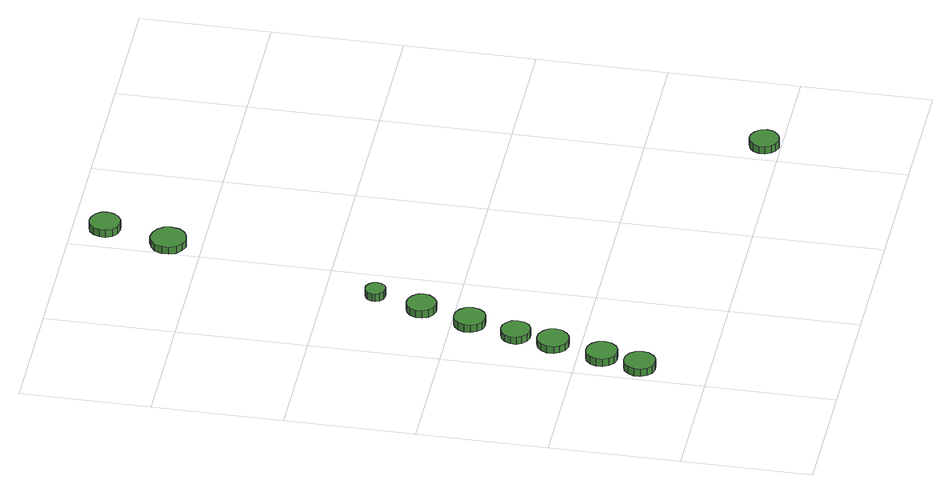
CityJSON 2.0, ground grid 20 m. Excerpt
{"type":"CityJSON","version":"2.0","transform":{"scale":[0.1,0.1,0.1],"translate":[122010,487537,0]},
"CityObjects":{
"tree1":{"type":"SolitaryVegetationObject","attributes":{"function":"something"},"geometry":[{"type":"MultiSurface","lod":"1","boundaries":[[[0,1,2,3,4,5,6,7,8,9,10,11,12,13,14]],[[15,16,17,18,19,20,21,22,23,24,25,26,27,28,29]],[[0,29,28,1]],[[1,28,27,2]],[[2,27,26,3]],[[3,26,25,4]],[[4,25,24,5]],[[5,24,23,6]],[[6,23,22,7]],[[7,22,21,8]],[[8,21,20,9]],[[9,20,19,10]],[[10,19,18,11]],[[11,18,17,12]],[[12,17,16,13]],[[13,16,15,14]],[[14,15,29,0]]]}]},
"tree2":{"type":"SolitaryVegetationObject","attributes":{"function":"something"},"geometry":[{"type":"MultiSurface","lod":"1","boundaries":[[[30,31,32,33,34,35,36,37,38,39,40,41,42,43,44]],[[45,46,47,48,49,50,51,52,53,54,55,56,57,58,59]],[[30,59,58,31]],[[31,58,57,32]],[[32,57,56,33]],[[33,56,55,34]],[[34,55,54,35]],[[35,54,53,36]],[[36,53,52,37]],[[37,52,51,38]],[[38,51,50,39]],[[39,50,49,40]],[[40,49,48,41]],[[41,48,47,42]],[[42,47,46,43]],[[43,46,45,44]],[[44,45,59,30]]]}]},
"tree3":{"type":"SolitaryVegetationObject","attributes":{"function":"something"},"geometry":[{"type":"MultiSurface","lod":"1","boundaries":[[[60,61,62,63,64,65,66,67,68,69,70,71,72,73,74]],[[75,76,77,78,79,80,81,82,83,84,85,86,87,88,89]],[[60,89,88,61]],[[61,88,87,62]],[[62,87,86,63]],[[63,86,85,64]],[[64,85,84,65]],[[65,84,83,66]],[[66,83,82,67]],[[67,82,81,68]],[[68,81,80,69]],[[69,80,79,70]],[[70,79,78,71]],[[71,78,77,72]],[[72,77,76,73]],[[73,76,75,74]],[[74,75,89,60]]]}]},
"tree4":{"type":"SolitaryVegetationObject","attributes":{"function":"something"},"geometry":[{"type":"MultiSurface","lod":"1","boundaries":[[[90,91,92,93,94,95,96,97,98,99,100,101,102,103,104]],[[105,106,107,108,109,110,111,112,113,114,115,116,117,118,119]],[[90,119,118,91]],[[91,118,117,92]],[[92,117,116,93]],[[93,116,115,94]],[[94,115,114,95]],[[95,114,113,96]],[[96,113,112,97]],[[97,112,111,98]],[[98,111,110,99]],[[99,110,109,100]],[[100,109,108,101]],[[101,108,107,102]],[[102,107,106,103]],[[103,106,105,104]],[[104,105,119,90]]]}]},
"tree5":{"type":"SolitaryVegetationObject","attributes":{"function":"something"},"geometry":[{"type":"MultiSurface","lod":"1","boundaries":[[[120,121,122,123,124,125,126,127,128,129,130,131,132,133,134]],[[135,136,137,138,139,140,141,142,143,144,145,146,147,148,149]],[[120,149,148,121]],[[121,148,147,122]],[[122,147,146,123]],[[123,146,145,124]],[[124,145,144,125]],[[125,144,143,126]],[[126,143,142,127]],[[127,142,141,128]],[[128,141,140,129]],[[129,140,139,130]],[[130,139,138,131]],[[131,138,137,132]],[[132,137,136,133]],[[133,136,135,134]],[[134,135,149,120]]]}]},
"tree6":{"type":"SolitaryVegetationObject","attributes":{"function":"something"},"geometry":[{"type":"MultiSurface","lod":"1","boundaries":[[[150,151,152,153,154,155,156,157,158,159,160,161,162,163,164]],[[165,166,167,168,169,170,171,172,173,174,175,176,177,178,179]],[[150,179,178,151]],[[151,178,177,152]],[[152,177,176,153]],[[153,176,175,154]],[[154,175,174,155]],[[155,174,173,156]],[[156,173,172,157]],[[157,172,171,158]],[[158,171,170,159]],[[159,170,169,160]],[[160,169,168,161]],[[161,168,167,162]],[[162,167,166,163]],[[163,166,165,164]],[[164,165,179,150]]]}]},
"tree7":{"type":"SolitaryVegetationObject","attributes":{"function":"something"},"geometry":[{"type":"MultiSurface","lod":"1","boundaries":[[[180,181,182,183,184,185,186,187,188,189,190,191,192,193,194]],[[195,196,197,198,199,200,201,202,203,204,205,206,207,208,209]],[[180,209,208,181]],[[181,208,207,182]],[[182,207,206,183]],[[183,206,205,184]],[[184,205,204,185]],[[185,204,203,186]],[[186,203,202,187]],[[187,202,201,188]],[[188,201,200,189]],[[189,200,199,190]],[[190,199,198,191]],[[191,198,197,192]],[[192,197,196,193]],[[193,196,195,194]],[[194,195,209,180]]]}]},
"tree8":{"type":"SolitaryVegetationObject","attributes":{"function":"something"},"geometry":[{"type":"MultiSurface","lod":"1","boundaries":[[[210,211,212,213,214,215,216,217,218,219,220,221,222,223,224]],[[225,226,227,228,229,230,231,232,233,234,235,236,237,238,239]],[[210,239,238,211]],[[211,238,237,212]],[[212,237,236,213]],[[213,236,235,214]],[[214,235,234,215]],[[215,234,233,216]],[[216,233,232,217]],[[217,232,231,218]],[[218,231,230,219]],[[219,230,229,220]],[[220,229,228,221]],[[221,228,227,222]],[[222,227,226,223]],[[223,226,225,224]],[[224,225,239,210]]]}]},
"tree9":{"type":"SolitaryVegetationObject","attributes":{"function":"something"},"geometry":[{"type":"MultiSurface","lod":"1","boundaries":[[[240,241,242,243,244,245,246,247,248,249,250,251,252,253,254]],[[255,256,257,258,259,260,261,262,263,264,265,266,267,268,269]],[[240,269,268,241]],[[241,268,267,242]],[[242,267,266,243]],[[243,266,265,244]],[[244,265,264,245]],[[245,264,263,246]],[[246,263,262,247]],[[247,262,261,248]],[[248,261,260,249]],[[249,260,259,250]],[[250,259,258,251]],[[251,258,257,252]],[[252,257,256,253]],[[253,256,255,254]],[[254,255,269,240]]]}]},
"tree10":{"type":"SolitaryVegetationObject","attributes":{"function":"something"},"geometry":[{"type":"MultiSurface","lod":"1","boundaries":[[[270,271,272,273,274,275,276,277,278,279,280,281,282,283,284]],[[285,286,287,288,289,290,291,292,293,294,295,296,297,298,299]],[[270,299,298,271]],[[271,298,297,272]],[[272,297,296,273]],[[273,296,295,274]],[[274,295,294,275]],[[275,294,293,276]],[[276,293,292,277]],[[277,292,291,278]],[[278,291,290,279]],[[279,290,289,280]],[[280,289,288,281]],[[281,288,287,282]],[[282,287,286,283]],[[283,286,285,284]],[[284,285,299,270]]]}]}
},
"vertices":[
[57,104,14],[55,114,14],[49,122,14],[41,127,14],[31,128,14],[21,125,14],[14,118,14],[10,109,14],[10,99,14],[14,90,14],[21,83,14],[31,80,14],[41,81,14],[49,86,14],[55,95,14],[55,95,1],[49,86,1],[41,81,1],[31,80,1],[21,83,1],[14,90,1],[10,99,1],[10,109,1],[14,118,1],[21,125,1],[31,128,1],[41,127,1],[49,122,1],[55,114,1],[57,104,1],
[71,164,15],[69,174,15],[63,182,15],[55,187,15],[45,188,15],[35,185,15],[28,178,15],[24,169,15],[24,159,15],[28,150,15],[35,143,15],[45,140,15],[55,141,15],[63,146,15],[69,154,15],[69,154,2],[63,146,2],[55,141,2],[45,140,2],[35,143,2],[28,150,2],[24,159,2],[24,169,2],[28,178,2],[35,185,2],[45,188,2],[55,187,2],[63,182,2],[69,174,2],[71,164,2],
[89,241,16],[87,251,16],[81,259,16],[73,264,16],[63,265,16],[53,262,16],[46,255,16],[42,246,16],[42,236,16],[46,227,16],[53,220,16],[63,217,16],[73,218,16],[81,223,16],[87,231,16],[87,231,4],[81,223,4],[73,218,4],[63,217,4],[53,220,4],[46,227,4],[42,236,4],[42,246,4],[46,255,4],[53,262,4],[63,265,4],[73,264,4],[81,259,4],[87,251,4],[89,241,4],
[100,300,16],[99,309,16],[93,316,16],[85,321,16],[76,322,16],[67,319,16],[60,313,16],[56,304,16],[56,295,16],[60,287,16],[67,280,16],[76,277,16],[85,278,16],[93,283,16],[99,291,16],[99,291,4],[93,283,4],[85,278,4],[76,277,4],[67,280,4],[60,287,4],[56,295,4],[56,304,4],[60,313,4],[67,319,4],[76,322,4],[85,321,4],[93,316,4],[99,309,4],[100,300,4],
[118,372,19],[116,382,19],[110,390,19],[102,395,19],[92,396,19],[82,393,19],[75,386,19],[71,377,19],[71,367,19],[75,358,19],[82,351,19],[92,348,19],[102,349,19],[110,354,19],[116,362,19],[116,362,6],[110,354,6],[102,349,6],[92,348,6],[82,351,6],[75,358,6],[71,367,6],[71,377,6],[75,386,6],[82,393,6],[92,396,6],[102,395,6],[110,390,6],[116,382,6],[118,372,6],
[136,449,22],[134,458,22],[128,465,22],[120,470,22],[111,471,22],[102,468,22],[95,462,22],[91,453,22],[91,444,22],[95,435,22],[102,429,22],[111,426,22],[120,427,22],[128,432,22],[134,440,22],[134,440,9],[128,432,9],[120,427,9],[111,426,9],[102,429,9],[95,435,9],[91,444,9],[91,453,9],[95,462,9],[102,468,9],[111,471,9],[120,470,9],[128,465,9],[134,458,9],[136,449,9],
[144,521,28],[143,527,28],[139,532,28],[133,536,28],[127,536,28],[121,534,28],[116,530,28],[113,524,28],[113,518,28],[116,512,28],[121,508,28],[127,506,28],[133,506,28],[139,509,28],[143,515,28],[143,515,15],[139,509,15],[133,506,15],[127,506,15],[121,508,15],[116,512,15],[113,518,15],[113,524,15],[116,530,15],[121,534,15],[127,536,15],[133,536,15],[139,532,15],[143,527,15],[144,521,15],
[231,848,29],[229,859,29],[222,868,29],[213,873,29],[201,875,29],[191,871,29],[182,864,29],[178,853,29],[178,842,29],[182,832,29],[191,824,29],[201,820,29],[213,822,29],[222,827,29],[229,836,29],[229,836,17],[222,827,17],[213,822,17],[201,820,17],[191,824,17],[182,832,17],[178,842,17],[178,853,17],[182,864,17],[191,871,17],[201,875,17],[213,873,17],[222,868,17],[229,859,17],[231,848,17],
[250,948,31],[248,957,31],[242,965,31],[233,970,31],[224,971,31],[214,968,31],[207,962,31],[203,952,31],[203,943,31],[207,933,31],[214,927,31],[224,924,31],[233,925,31],[242,930,31],[248,938,31],[248,938,18],[242,930,18],[233,925,18],[224,924,18],[214,927,18],[207,933,18],[203,943,18],[203,952,18],[207,962,18],[214,968,18],[224,971,18],[233,970,18],[242,965,18],[248,957,18],[250,948,18],
[645,22,26],[643,32,26],[637,39,26],[629,44,26],[620,45,26],[611,42,26],[604,36,26],[600,27,26],[600,18,26],[604,9,26],[611,3,26],[620,0,26],[629,1,26],[637,6,26],[643,13,26],[643,13,13],[637,6,13],[629,1,13],[620,0,13],[611,3,13],[604,9,13],[600,18,13],[600,27,13],[604,36,13],[611,42,13],[620,45,13],[629,44,13],[637,39,13],[643,32,13],[645,22,13]
]}
